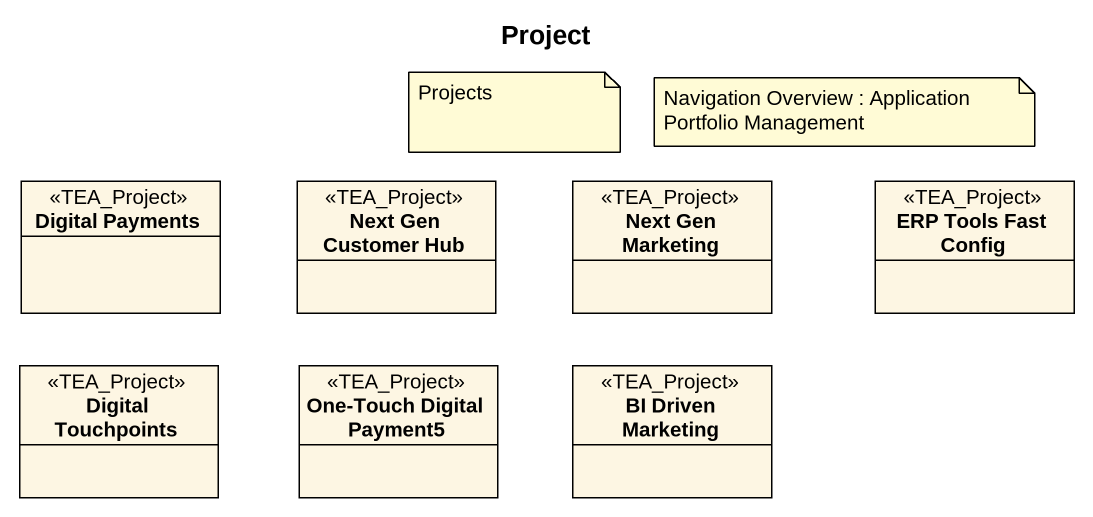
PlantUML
@startuml
title Project
hide circle
hide empty members
class "Digital Payments" as Digital_Payments <<TEA_Project>>
class "Next Gen Customer Hub" as Next_Gen_Customer_Hub <<TEA_Project>>
class "Next Gen Marketing" as Next_Gen_Marketing <<TEA_Project>>
class "ERP Tools Fast Config" as ERP_Tools_Fast_Config <<TEA_Project>>
class "Digital Touchpoints" as Digital_Touchpoints <<TEA_Project>>
class "One-Touch Digital Payment5" as One_Touch_Digital_Payment5 <<TEA_Project>>
class "BI Driven Marketing" as BI_Driven_Marketing <<TEA_Project>>
note as N1
  Projects
end note
note as N2
  Navigation Overview : Application Portfolio Management
end note
@enduml
